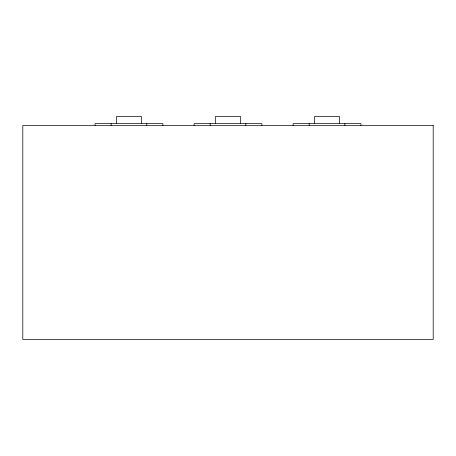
<?xml version="1.0" encoding="UTF-8"?>
<svg xmlns="http://www.w3.org/2000/svg" width="456" height="456" viewBox="0 0 456 456"><rect width="100%" height="100%" fill="white"/><g stroke="black" fill="none" stroke-linecap="round" stroke-linejoin="round"><path stroke-width="0.68" d="M360.935 125.4L360.935 123.616L293.128 123.616L293.128 125.4M344.873 123.616L344.873 125.4M339.52 123.616L339.52 116.479L314.543 116.479L314.543 123.616M309.185 123.616L309.185 125.4M261.892 125.4L261.904 123.616L194.096 123.616L194.096 125.4M245.841 123.616L245.841 125.4M240.489 123.616L240.489 116.479L215.511 116.479L215.511 123.616M210.159 123.616L210.159 125.4M162.872 125.4L162.872 123.616L95.065 123.616L95.065 125.4M146.809 123.616L146.809 125.4M141.457 123.616L141.457 116.479L116.479 116.479L116.479 123.616M111.127 123.616L111.127 125.4M433.2 125.4L22.8 125.4L22.8 339.52L433.2 339.52L433.2 125.4"/></g></svg>
